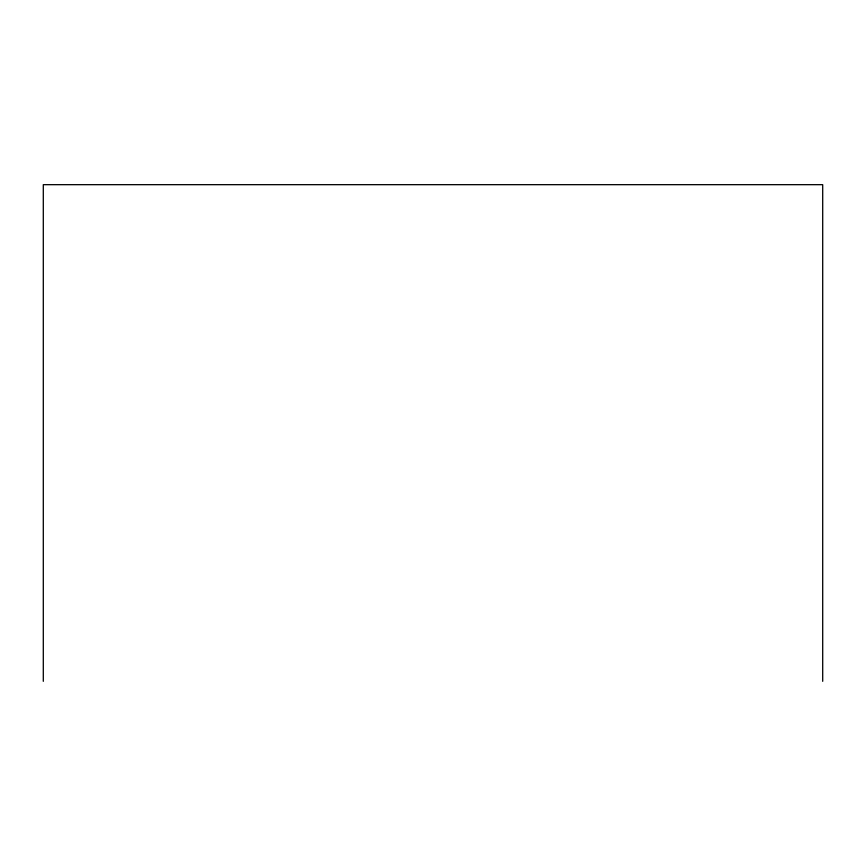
<?xml version="1.0" encoding="UTF-8"?>
<svg xmlns="http://www.w3.org/2000/svg" width="866" height="866" viewBox="0 0 866 866"><rect width="100%" height="100%" fill="white"/><g stroke="black" fill="none" stroke-linecap="round" stroke-linejoin="round"><path stroke-width="1.3" d="M822.7 681.326L822.7 184.674L43.3 184.674L43.3 681.326"/></g></svg>
